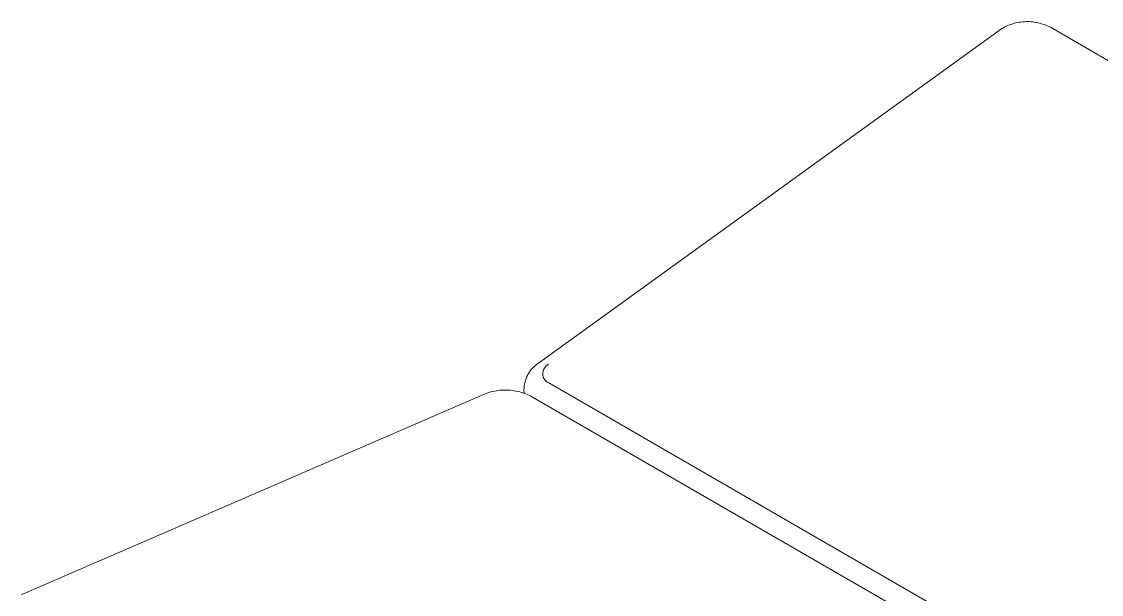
# Model space of a CAD drawing. Header units: millimetres. Extents: x -67 to 4862, y -244 to 3199.
# Drawn here: x 3196.6 to 3410.8, y 1704.1 to 1817.6 of the extents above; entities that cross this region are included whole.
import ezdxf

# ---------------------------------------------------------------- set-up
doc = ezdxf.new("R2010")
doc.units = ezdxf.units.MM
doc.layers.add('ZANO_R', color=7, linetype='Continuous', lineweight=0)

msp = doc.modelspace()

# ---------------------------------------------------------------- linework, layer by layer
at = {"layer": 'ZANO_R'}
for p, q in [((3299.12, 1749.92), (3390.5, 1815.86)), ((3390.5, 1815.86), (3390.78, 1816.05)), ((3390.78, 1816.05), (3391.06, 1816.22)), ((3391.06, 1816.22), (3391.35, 1816.39)), ((3391.35, 1816.39), (3391.64, 1816.55)), ((3391.64, 1816.55), (3391.95, 1816.69)), ((3391.95, 1816.69), (3392.25, 1816.83)), ((3392.25, 1816.83), (3392.56, 1816.96)), ((3392.56, 1816.96), (3392.87, 1817.07)), ((3392.87, 1817.07), (3393.19, 1817.17)), ((3393.19, 1817.17), (3393.51, 1817.27)), ((3393.51, 1817.27), (3393.84, 1817.35)), ((3393.84, 1817.35), (3394.16, 1817.42)), ((3394.16, 1817.42), (3394.49, 1817.48)), ((3394.49, 1817.48), (3394.82, 1817.53)), ((3394.82, 1817.53), (3395.15, 1817.57)), ((3395.15, 1817.57), (3395.49, 1817.59)), ((3395.49, 1817.59), (3395.82, 1817.61)), ((3395.82, 1817.61), (3396.15, 1817.61)), ((3396.15, 1817.61), (3396.49, 1817.6)), ((3396.49, 1817.6), (3396.82, 1817.58)), ((3396.82, 1817.58), (3397.15, 1817.55)), ((3397.15, 1817.55), (3397.49, 1817.51)), ((3397.49, 1817.51), (3397.82, 1817.46)), ((3397.82, 1817.46), (3398.14, 1817.39)), ((3398.14, 1817.39), (3398.47, 1817.32)), ((3398.47, 1817.32), (3398.79, 1817.23)), ((3398.79, 1817.23), (3399.11, 1817.13)), ((3399.11, 1817.13), (3399.43, 1817.03)), ((3399.43, 1817.03), (3399.74, 1816.91)), ((3399.74, 1816.91), (3400.05, 1816.78)), ((3400.05, 1816.78), (3400.35, 1816.64)), ((3400.35, 1816.64), (3400.65, 1816.49)), ((4086.7, 1420.39), (3400.65, 1816.49)), ((3298.42, 1749.38), (3298.59, 1749.52)), ((3298.59, 1749.52), (3298.76, 1749.66)), ((3298.76, 1749.66), (3298.94, 1749.79)), ((3298.94, 1749.79), (3299.12, 1749.92)), ((3300.75, 1749.41), (3300.81, 1749.47)), ((3300.81, 1749.47), (3300.88, 1749.52)), ((3300.88, 1749.52), (3300.94, 1749.57)), ((3300.94, 1749.57), (3301.01, 1749.62)), ((3301.01, 1749.62), (3301.08, 1749.67)), ((3301.08, 1749.67), (3301.15, 1749.71)), ((3296.85, 1747.26), (3296.95, 1747.46)), ((3296.95, 1747.46), (3297.05, 1747.65)), ((3297.05, 1747.65), (3297.16, 1747.85)), ((3297.16, 1747.85), (3297.27, 1748.04)), ((3297.27, 1748.04), (3297.4, 1748.22)), ((3297.4, 1748.22), (3297.52, 1748.4)), ((3297.52, 1748.4), (3297.66, 1748.58)), ((3297.66, 1748.58), (3297.8, 1748.75)), ((3297.8, 1748.75), (3297.95, 1748.91)), ((3297.95, 1748.91), (3298.1, 1749.07)), ((3298.1, 1749.07), (3298.26, 1749.23)), ((3298.26, 1749.23), (3298.42, 1749.38)), ((3299.98, 1747.74), (3299.99, 1747.83)), ((3299.98, 1747.66), (3299.98, 1747.74)), ((3299.98, 1747.58), (3299.98, 1747.66)), ((3299.98, 1747.58), (3299.99, 1747.5)), ((3299.99, 1747.91), (3300, 1747.99)), ((3299.99, 1747.83), (3299.99, 1747.91)), ((3299.99, 1747.5), (3300.01, 1747.43)), ((3300, 1747.99), (3300.02, 1748.07)), ((3300.01, 1747.43), (3300.03, 1747.36)), ((3300.02, 1748.07), (3300.03, 1748.15)), ((3300.03, 1748.15), (3300.05, 1748.23)), ((3300.03, 1747.36), (3300.05, 1747.28)), ((3300.05, 1748.23), (3300.07, 1748.31)), ((3300.07, 1748.31), (3300.09, 1748.39)), ((3300.09, 1748.39), (3300.12, 1748.47)), ((3300.12, 1748.47), (3300.15, 1748.54)), ((3300.15, 1748.54), (3300.18, 1748.62)), ((3300.18, 1748.62), (3300.22, 1748.69)), ((3300.22, 1748.69), (3300.25, 1748.77)), ((3300.25, 1748.77), (3300.29, 1748.84)), ((3300.29, 1748.84), (3300.33, 1748.91)), ((3300.33, 1748.91), (3300.38, 1748.98)), ((3300.38, 1748.98), (3300.43, 1749.05)), ((3300.43, 1749.05), (3300.47, 1749.11)), ((3300.47, 1749.11), (3300.53, 1749.18)), ((3300.53, 1749.18), (3300.58, 1749.24)), ((3300.58, 1749.24), (3300.63, 1749.3)), ((3300.63, 1749.3), (3300.69, 1749.36)), ((3300.69, 1749.36), (3300.75, 1749.41)), ((3296.29, 1745.13), (3296.31, 1745.35)), ((3296.31, 1745.35), (3296.34, 1745.57)), ((3296.34, 1745.57), (3296.38, 1745.79)), ((3296.38, 1745.79), (3296.43, 1746)), ((3296.43, 1746), (3296.48, 1746.22)), ((3296.48, 1746.22), (3296.54, 1746.43)), ((3296.54, 1746.43), (3296.61, 1746.64)), ((3296.61, 1746.64), (3296.68, 1746.85)), ((3296.68, 1746.85), (3296.76, 1747.06)), ((3296.76, 1747.06), (3296.85, 1747.26)), ((3300.05, 1747.28), (3300.08, 1747.21)), ((3300.08, 1747.21), (3300.1, 1747.14)), ((3300.1, 1747.14), (3300.13, 1747.07)), ((3300.13, 1747.07), (3300.17, 1747)), ((3300.17, 1747), (3300.2, 1746.93)), ((3300.2, 1746.93), (3300.24, 1746.86)), ((3300.24, 1746.86), (3300.28, 1746.8)), ((3300.28, 1746.8), (3300.32, 1746.73)), ((3300.32, 1746.73), (3300.36, 1746.67)), ((3300.36, 1746.67), (3300.41, 1746.61)), ((3300.41, 1746.61), (3300.45, 1746.55)), ((3300.45, 1746.55), (3300.5, 1746.49)), ((3300.5, 1746.49), (3300.56, 1746.44)), ((3300.56, 1746.44), (3300.61, 1746.38)), ((3300.61, 1746.38), (3300.66, 1746.33)), ((3300.66, 1746.33), (3300.72, 1746.28)), ((3300.72, 1746.28), (3300.78, 1746.23)), ((3300.78, 1746.23), (3300.84, 1746.19)), ((3300.84, 1746.19), (3300.9, 1746.14)), ((3300.9, 1746.14), (3300.97, 1746.1)), ((3300.97, 1746.1), (3301.03, 1746.06)), ((3301.03, 1746.06), (3301.1, 1746.02)), ((3301.1, 1746.02), (3301.17, 1745.99)), ((3301.17, 1745.99), (3984.51, 1351.46)), ((3197.18, 1704.26), (3288.56, 1743.83)), ((3288.56, 1743.83), (3288.93, 1743.96)), ((3288.93, 1743.96), (3289.3, 1744.08)), ((3289.3, 1744.08), (3289.67, 1744.19)), ((3289.67, 1744.19), (3290.05, 1744.28)), ((3290.05, 1744.28), (3290.43, 1744.36)), ((3290.43, 1744.36), (3290.81, 1744.43)), ((3290.81, 1744.43), (3291.19, 1744.48)), ((3291.19, 1744.48), (3291.58, 1744.52)), ((3291.58, 1744.52), (3291.97, 1744.55)), ((3291.97, 1744.55), (3292.36, 1744.56)), ((3292.36, 1744.56), (3292.74, 1744.57)), ((3292.74, 1744.57), (3293.13, 1744.55)), ((3293.13, 1744.55), (3293.52, 1744.53)), ((3293.52, 1744.53), (3293.91, 1744.49)), ((3293.91, 1744.49), (3294.29, 1744.43)), ((3294.29, 1744.43), (3294.67, 1744.37)), ((3294.67, 1744.37), (3295.05, 1744.29)), ((3295.05, 1744.29), (3295.43, 1744.2)), ((3295.43, 1744.2), (3295.8, 1744.09)), ((3295.8, 1744.09), (3296.17, 1743.97)), ((3296.17, 1743.97), (3296.54, 1743.84)), ((3296.27, 1744.69), (3296.28, 1744.91)), ((3296.27, 1744.46), (3296.27, 1744.69)), ((3296.28, 1744.24), (3296.27, 1744.46)), ((3296.28, 1744.91), (3296.29, 1745.13)), ((3296.29, 1744.02), (3296.28, 1744.24)), ((3296.3, 1743.94), (3296.29, 1744.02)), ((3296.54, 1743.84), (3296.9, 1743.7)), ((3296.9, 1743.7), (3297.26, 1743.54)), ((3297.26, 1743.54), (3297.6, 1743.37)), ((3297.6, 1743.37), (3297.95, 1743.19)), ((3983.94, 1347.13), (3297.95, 1743.19)), ((3196.64, 1704.02), (3196.82, 1704.1)), ((3196.82, 1704.1), (3197, 1704.18)), ((3197, 1704.18), (3197.18, 1704.26))]:
    msp.add_line(p, q, dxfattribs=at)

doc.saveas('drawing.dxf')
